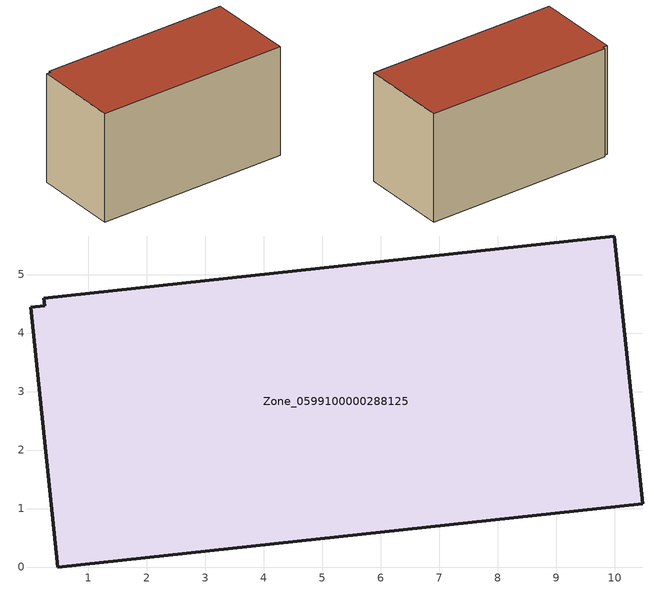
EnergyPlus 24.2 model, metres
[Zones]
Zone_0599100000288125
 floor ground (C_G): 0.01,4.44 0.26,4.47 0.24,4.6 9.99,5.66 10.48,1.08 0.48,0 z3.83
 wall outside (C_F): 10.48,1.08 9.99,5.66 0.24,4.6 0.26,4.47 0.01,4.44 0.48,0 10.48,1.08 z3.83:9.61
 roof outside (C_R): 0.26,4.47 0.01,4.44 0.48,0 10.48,1.08 9.99,5.66 0.24,4.6 z9.61
[BUILDING]
Pand.0599100000288125: North Axis=0; Terrain=City; Loads Convergence Tolerance Value=0.04; Temperature Convergence Tolerance Value=0.4; Solar Distribution=FullExterior; Maximum Number of Warmup Days=25; Minimum Number of Warmup Days=1
[Site:Location]
Rotterdam.The.Hague.AP_ZH_NLD Design_Conditions: Latitude=51.96; Longitude=4.45; Time Zone=1; Elevation=-4.5
[SITE:GROUNDTEMPERATURE:BUILDINGSURFACE]
18, 18, 18, 18, 18, 18, 18, 18, 18, 18, 18, 18
[MATERIAL] Thermal Absorptance=0.9; Solar Absorptance=0.7; Visible Absorptance=0.7
Name | Roughness | Thickness | Conductivity | Density | Specific Heat
G.TI.1946-1964 | MediumSmooth | 0.15 | 1 | 540 | 1210
F.TI.1946-1964 | Rough | 0.3 | 0.857143 | 1920 | 840
R.TI.1946-1964 | MediumRough | 0.2 | 0.277778 | 1500 | 1000
[CONSTRUCTION]
C_G: G.TI.1946-1964
C_F: F.TI.1946-1964
C_R: R.TI.1946-1964
[ZONE]
Zone_0599100000288125: Type=1; Multiplier=1; Ceiling Height=Autocalculate; Volume=Autocalculate; Floor Area=autocalculate; Part of Total Floor Area=Yes
[ZONEINFILTRATION:DESIGNFLOWRATE]
Infil_Zone_0599100000288125: Zone or ZoneList or Space or SpaceList=Zone_0599100000288125; Schedule=AlwaysOn; Design Flow Rate Calculation Method=Flow/Area; Flow Rate per Floor Area=0.003; Constant Term Coefficient=1; Temperature Term Coefficient=0; Velocity Term Coefficient=0; Velocity Squared Term Coefficient=0
[HVACTEMPLATE:ZONE:IDEALLOADSAIRSYSTEM]
Zone_0599100000288125: Maximum Heating Supply Air Temperature=50; Minimum Cooling Supply Air Temperature=13; Maximum Heating Supply Air Humidity Ratio=0.0156; Minimum Cooling Supply Air Humidity Ratio=0.0077; Heating Limit=NoLimit; Cooling Limit=NoLimit; Dehumidification Control Type=ConstantSensibleHeatRatio; Cooling Sensible Heat Ratio=0.7; Dehumidification Setpoint=60; Humidification Control Type=None; Humidification Setpoint=30; Outdoor Air Method=None; Outdoor Air Flow Rate per Person=0.00944; Outdoor Air Flow Rate per Zone Floor Area=0; Outdoor Air Flow Rate per Zone=0; Demand Controlled Ventilation Type=None; Outdoor Air Economizer Type=NoEconomizer; Heat Recovery Type=None; Sensible Heat Recovery Effectiveness=0.7; Latent Heat Recovery Effectiveness=0.65
[ZONECONTROL:THERMOSTAT]
ThermostatControl_Zone_0599100000288125: Zone or ZoneList=Zone_0599100000288125; Control Type Schedule=DualSetpointControlType; Control 1=Thermostat_Zone_0599100000288125; Temperature Difference Between Cutout And Setpoint=0
[THERMOSTATSETPOINT:DUALSETPOINT]
Thermostat_Zone_0599100000288125: Heating Setpoint Temperature Schedule=HeatingSetpoint_Zone_0599100000288125; Cooling Setpoint Temperature Schedule=CoolingSetpoint_Zone_0599100000288125
[SCHEDULE:COMPACT]
HeatingSetpoint_Zone_0599100000288125: Through: 12/31, For: AllDays, Until: 24:00, 21
CoolingSetpoint_Zone_0599100000288125: Through: 12/31, For: AllDays, Until: 24:00, 24
DualSetpointControlType: Through: 12/31, For: AllDays, Until: 24:00, 4
AlwaysOn: Through: 12/31, For: AllDays, Until: 24:00, 1
